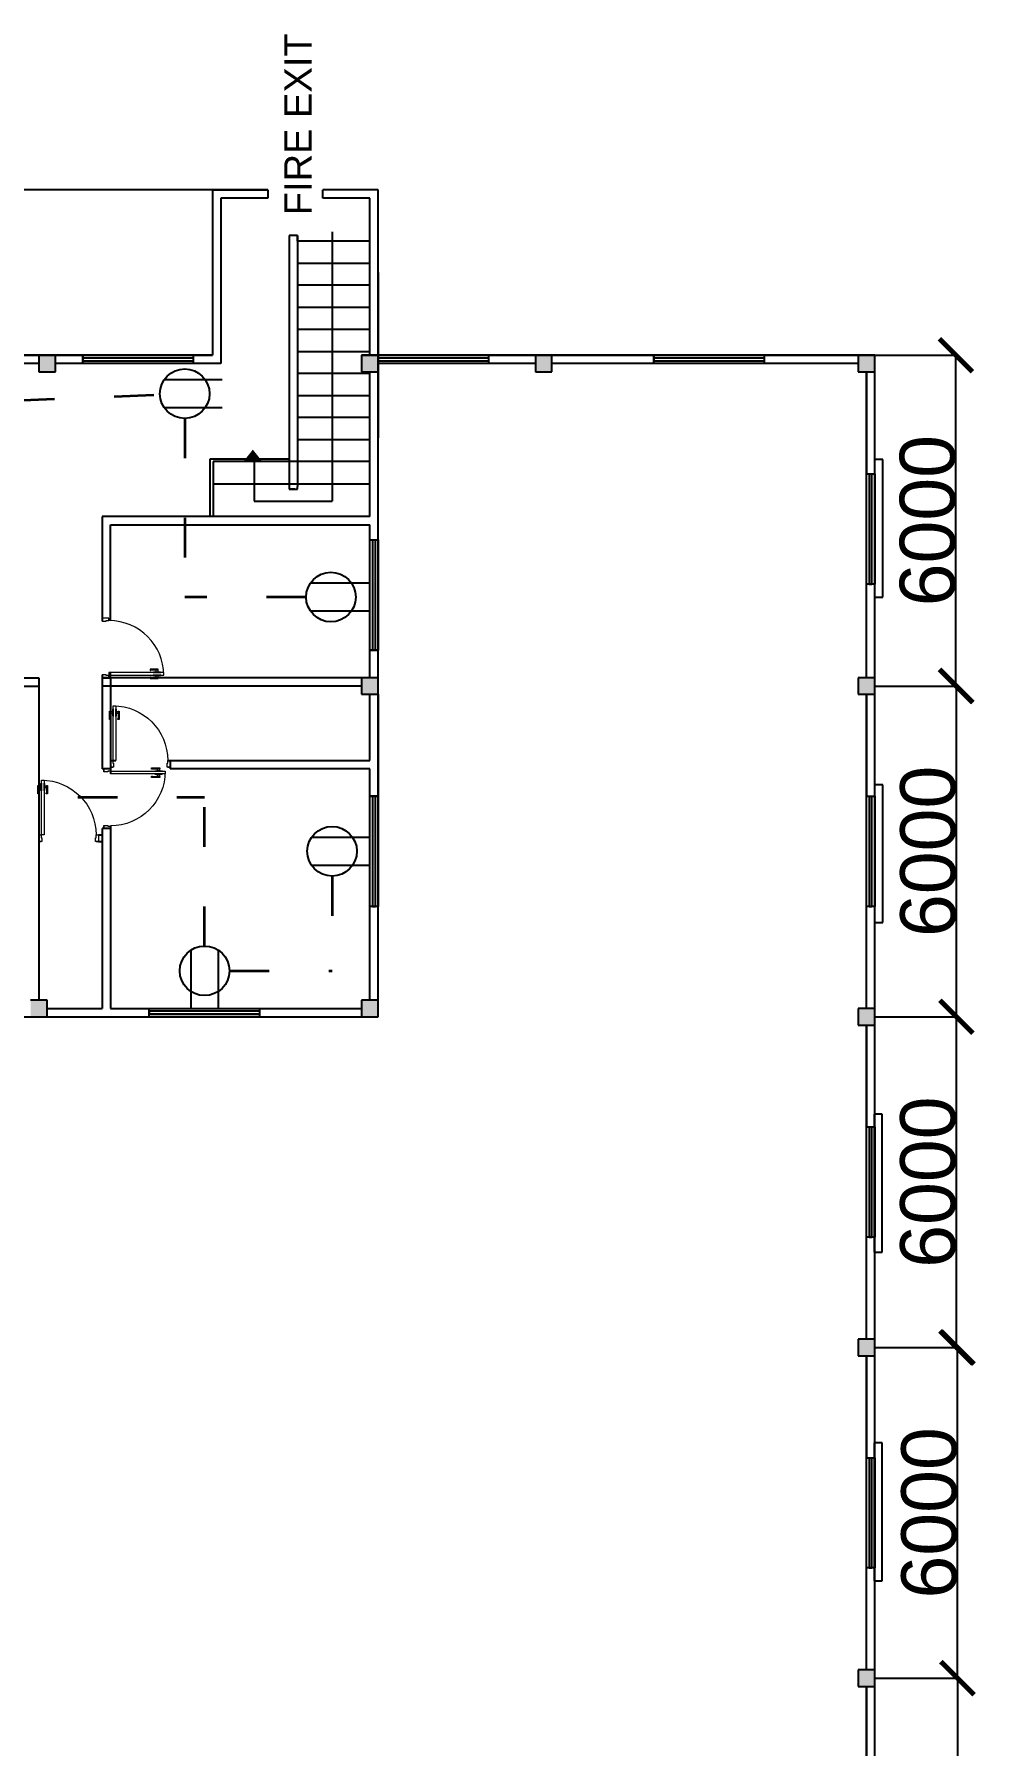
# Model space of a CAD drawing. Header units: millimetres. Extents: x 3339 to 2017737, y 4955 to 2748989.
# Drawn here: x 1377801 to 1394866, y 1700924 to 1731973 of the extents above; entities that cross this region are included whole.
import ezdxf

# ---------------------------------------------------------------- set-up
doc = ezdxf.new("R2010")
doc.units = ezdxf.units.MM
doc.header["$LTSCALE"] = 30
doc.linetypes.add('ACAD_ISO03W100', pattern=[30, 12, -18])
doc.layers.add('A-DETL-GENF', color=92, linetype='Continuous', lineweight=13)
doc.layers.add('A-DOOR', color=31, linetype='Continuous', lineweight=13)
doc.styles.get("Standard").update_dxf_attribs({"font": 'arial.ttf'})
doc.dimstyles.new('ISO-25', dxfattribs={"dimtxt": 1000, "dimasz": 600, "dimexe": 1.25, "dimexo": 0.625, "dimtad": 1, "dimtxsty": 'Standard', "dimblk": 'ARCHTICK', "dimcen": 2.5, "dimclrd": 4, "dimadec": 0, "dimazin": 0, "dimtfac": 1, "dimtmove": 0, "dimatfit": 3, "dimfxl": 1, "dimarcsym": 0})

# ---------------------------------------------------------------- blocks, each defined once
blk = doc.blocks.new('_ArchTick')
at = {"color": 0, "linetype": 'ByBlock', "const_width": 0.15}
blk.add_lwpolyline([(-0.5, -0.5), (0.5, 0.5)], dxfattribs=at)
blk = doc.blocks.new('*D374')
at = {"color": 0, "lineweight": -2, "transparency": 16777216}
for p, q in [((1393035, 1702149), (1394535, 1702149)), ((1393035, 1696149), (1394535, 1696149))]:
    blk.add_line(p, q, dxfattribs=at)
at = {"color": 4, "lineweight": -2, "transparency": 16777216}
blk.add_line((1394534, 1702149), (1394534, 1696149), dxfattribs=at)
at = {"layer": 'Defpoints', "color": 0, "transparency": 16777216}
for p in [(1393034, 1702149), (1393034, 1696149), (1394534, 1696149)]:
    blk.add_point(p, dxfattribs=at)
at = {"color": 4, "lineweight": -2, "transparency": 16777216, "xscale": 600, "yscale": 600, "zscale": 600}
for p, rotation in [((1394534, 1702149), 90), ((1394534, 1696149), 270)]:
    blk.add_blockref('_ArchTick', p, dxfattribs=dict(at, rotation=rotation))
at = {"color": 0, "transparency": 16777216, "insert": (1394023, 1699149), "char_height": 1000, "attachment_point": 5, "rotation": 90}
blk.add_mtext('6000', dxfattribs=at)
blk = doc.blocks.new('*D375')
at = {"color": 0, "lineweight": -2, "transparency": 16777216}
for p, q in [((1393035, 1708149), (1394535, 1708149)), ((1393035, 1702149), (1394535, 1702149))]:
    blk.add_line(p, q, dxfattribs=at)
at = {"color": 4, "lineweight": -2, "transparency": 16777216}
blk.add_line((1394534, 1702149), (1394534, 1708149), dxfattribs=at)
at = {"layer": 'Defpoints', "color": 0, "transparency": 16777216}
for p in [(1393034, 1708149), (1394534, 1708149), (1393034, 1702149)]:
    blk.add_point(p, dxfattribs=at)
at = {"color": 4, "lineweight": -2, "transparency": 16777216, "xscale": 600, "yscale": 600, "zscale": 600}
for p, rotation in [((1394534, 1708149), 90), ((1394534, 1702149), 270)]:
    blk.add_blockref('_ArchTick', p, dxfattribs=dict(at, rotation=rotation))
at = {"color": 0, "transparency": 16777216, "insert": (1394023, 1705149), "char_height": 1000, "attachment_point": 5, "rotation": 90}
blk.add_mtext('6000', dxfattribs=at)
blk = doc.blocks.new('*D376')
at = {"color": 0, "lineweight": -2, "transparency": 16777216}
for p, q in [((1393035, 1714149), (1394516, 1714149)), ((1393035, 1708149), (1394516, 1708149))]:
    blk.add_line(p, q, dxfattribs=at)
at = {"color": 4, "lineweight": -2, "transparency": 16777216}
blk.add_line((1394515, 1708149), (1394515, 1714149), dxfattribs=at)
at = {"layer": 'Defpoints', "color": 0, "transparency": 16777216}
for p in [(1393034, 1714149), (1394515, 1714149), (1393034, 1708149)]:
    blk.add_point(p, dxfattribs=at)
at = {"color": 4, "lineweight": -2, "transparency": 16777216, "xscale": 600, "yscale": 600, "zscale": 600}
for p, rotation in [((1394515, 1714149), 90), ((1394515, 1708149), 270)]:
    blk.add_blockref('_ArchTick', p, dxfattribs=dict(at, rotation=rotation))
at = {"color": 0, "transparency": 16777216, "insert": (1394003, 1711149), "char_height": 1000, "attachment_point": 5, "rotation": 90}
blk.add_mtext('6000', dxfattribs=at)
blk = doc.blocks.new('*D377')
at = {"color": 0, "lineweight": -2, "transparency": 16777216}
for p, q in [((1393035, 1720149), (1394516, 1720149)), ((1393035, 1714149), (1394516, 1714149))]:
    blk.add_line(p, q, dxfattribs=at)
at = {"color": 4, "lineweight": -2, "transparency": 16777216}
blk.add_line((1394515, 1714149), (1394515, 1720149), dxfattribs=at)
at = {"layer": 'Defpoints', "color": 0, "transparency": 16777216}
for p in [(1393034, 1720149), (1394515, 1720149), (1393034, 1714149)]:
    blk.add_point(p, dxfattribs=at)
at = {"color": 4, "lineweight": -2, "transparency": 16777216, "xscale": 600, "yscale": 600, "zscale": 600}
for p, rotation in [((1394515, 1720149), 90), ((1394515, 1714149), 270)]:
    blk.add_blockref('_ArchTick', p, dxfattribs=dict(at, rotation=rotation))
at = {"color": 0, "transparency": 16777216, "insert": (1394004, 1717149), "char_height": 1000, "attachment_point": 5, "rotation": 90}
blk.add_mtext('6000', dxfattribs=at)
blk = doc.blocks.new('*D378')
at = {"color": 0, "lineweight": -2, "transparency": 16777216}
for p, q in [((1393035, 1726149), (1394507, 1726149)), ((1393035, 1720149), (1394507, 1720149))]:
    blk.add_line(p, q, dxfattribs=at)
at = {"color": 4, "lineweight": -2, "transparency": 16777216}
blk.add_line((1394506, 1720149), (1394506, 1726149), dxfattribs=at)
at = {"layer": 'Defpoints', "color": 0, "transparency": 16777216}
for p in [(1393034, 1726149), (1394506, 1726149), (1393034, 1720149)]:
    blk.add_point(p, dxfattribs=at)
at = {"color": 4, "lineweight": -2, "transparency": 16777216, "xscale": 600, "yscale": 600, "zscale": 600}
for p, rotation in [((1394506, 1726149), 90), ((1394506, 1720149), 270)]:
    blk.add_blockref('_ArchTick', p, dxfattribs=dict(at, rotation=rotation))
at = {"color": 0, "transparency": 16777216, "insert": (1393995, 1723149), "char_height": 1000, "attachment_point": 5, "rotation": 90}
blk.add_mtext('6000', dxfattribs=at)
blk = doc.blocks.new('D4')
at = {"layer": 'A-DETL-GENF'}
for p, q in [((-1072, -29), (-1072, -112)), ((-1052, -29), (-1072, -29)), ((-1060, -41), (-1072, -30)), ((-1072, -112), (-1060, -112)), ((-1059, -112), (-1072, -112)), ((-1072, -112), (-1072, -150)), ((-1072, -150), (-1059, -150)), ((-1060, -112), (-1060, -41)), ((-1060, -41), (-1052, -41)), ((-1059, -150), (-1059, -112)), ((-1059, -115), (-1059, -147)), ((-1027, -115), (-1059, -115)), ((-1059, -147), (-1027, -147)), ((-1052, -41), (-1052, -29)), ((-1021, -74), (-1027, -80)), ((-1027, -80), (-1027, -182)), ((-1027, -147), (-1027, -115)), ((-1027, -182), (-1021, -188)), ((-1021, -188), (-1021, -74)), ((-974, -80), (-981, -74)), ((-981, -74), (-981, -188)), ((-981, -188), (-974, -182)), ((-974, -182), (-974, -80)), ((-943, -115), (-974, -115)), ((-974, -115), (-974, -147)), ((-974, -147), (-943, -147)), ((-930, -29), (-949, -29)), ((-949, -29), (-949, -41)), ((-949, -41), (-941, -41)), ((-943, -112), (-943, -150)), ((-930, -112), (-943, -112)), ((-943, -147), (-943, -115)), ((-943, -150), (-930, -150)), ((-941, -41), (-930, -30)), ((-941, -41), (-941, -112)), ((-941, -112), (-930, -112)), ((-930, -112), (-930, -29)), ((-930, -150), (-930, -112))]:
    blk.add_line(p, q, dxfattribs=at)
at = {"layer": 'A-DOOR', "lineweight": 18}
for p, q in [((-1059, 683), (-1024, 683)), ((-1014, 683), (-1059, 683)), ((-1059, 683), (-1059, 583)), ((-1059, 583), (-1024, 583)), ((-1024, 583), (-1024, 626)), ((-1024, 626), (-1014, 626)), ((-981, 583), (-1021, 583)), ((-1021, 583), (-1021, -231)), ((-1014, 626), (-1014, 683)), ((-981, -231), (-981, 583)), ((-169, 683), (-214, 683)), ((-214, 683), (-214, 626)), ((-214, 626), (-204, 626)), ((-204, 683), (-169, 683)), ((-204, 626), (-204, 583)), ((-204, 583), (-169, 583)), ((-169, 583), (-169, 683)), ((-1021, -231), (-981, -231))]:
    blk.add_line(p, q, dxfattribs=at)
at = {"layer": 'A-DOOR'}
blk.add_arc((-1021, 583), 814, 270, 0, dxfattribs=at)

msp = doc.modelspace()

# ---------------------------------------------------------------- hatches: boundary and pattern name
at = {"true_color": 0xf8d731}
h = msp.add_hatch(color=40, dxfattribs=at)
h.dxf.hatch_style = 1
h.paths.add_polyline_path([(1360334.084, 1726148.947), (1360184.084, 1726148.947), (1360034.084, 1726148.947), (1360034.084, 1725848.947), (1360334.084, 1725848.947)])
h.paths.add_polyline_path([(1366184.084, 1726148.947), (1366034.084, 1726148.947), (1365884.084, 1726148.947), (1365884.084, 1725998.947), (1365884.084, 1725848.947), (1366184.084, 1725848.947)])
h.paths.add_polyline_path([(1372184.084, 1726148.947), (1372034.084, 1726148.947), (1371884.084, 1726148.947), (1371884.084, 1725998.947), (1371884.084, 1725848.947), (1372184.084, 1725848.947)])
h.paths.add_polyline_path([(1372184.084, 1720298.947), (1372034.084, 1720298.947), (1371884.084, 1720298.947), (1371884.084, 1720148.947), (1371884.084, 1719998.947), (1372184.084, 1719998.947)])
h.paths.add_polyline_path([(1378184.084, 1726148.947), (1378034.084, 1726148.947), (1377884.084, 1726148.947), (1377884.084, 1725998.947), (1377884.084, 1725848.947), (1378184.084, 1725848.947)])
h.paths.add_polyline_path([(1384034.084, 1726148.947), (1383884.084, 1726148.947), (1383734.084, 1726148.947), (1383734.084, 1725998.947), (1383734.084, 1725848.947), (1384034.084, 1725848.947)])
h.paths.add_polyline_path([(1387184.084, 1726148.947), (1387034.084, 1726148.947), (1386884.084, 1726148.947), (1386884.084, 1725848.947), (1387184.084, 1725848.947)])
h.paths.add_polyline_path([(1393034.084, 1726148.947), (1392884.084, 1726148.947), (1392734.084, 1726148.947), (1392734.084, 1725998.947), (1392734.084, 1725848.947), (1393034.084, 1725848.947)])
h.paths.add_polyline_path([(1393034.084, 1720298.947), (1392884.084, 1720298.947), (1392734.084, 1720298.947), (1392734.084, 1720148.947), (1392734.084, 1719998.947), (1393034.084, 1719998.947)])
h.paths.add_polyline_path([(1384034.084, 1714448.947), (1383884.084, 1714448.947), (1383734.084, 1714448.947), (1383734.084, 1714298.947), (1383734.084, 1714148.947), (1384034.084, 1714148.947)])
h.paths.add_polyline_path([(1378034.084, 1714448.947), (1377884.084, 1714448.947), (1377734.084, 1714448.947), (1377734.084, 1714298.947), (1377734.084, 1714148.947), (1378034.084, 1714148.947)])
h.paths.add_polyline_path([(1372184.084, 1714448.947), (1372034.084, 1714448.947), (1371884.084, 1714448.947), (1371884.084, 1714148.947), (1372184.084, 1714148.947)])
h.paths.add_polyline_path([(1366184.084, 1714448.947), (1366034.084, 1714448.947), (1365884.084, 1714448.947), (1365884.084, 1714298.947), (1365884.084, 1714148.947), (1366184.084, 1714148.947)])
h.paths.add_polyline_path([(1360334.084, 1714448.947), (1360184.084, 1714448.947), (1360034.084, 1714448.947), (1360034.084, 1714298.947), (1360034.084, 1714148.947), (1360334.084, 1714148.947)])
h.paths.add_polyline_path([(1360334.084, 1720298.947), (1360184.084, 1720298.947), (1360034.084, 1720298.947), (1360034.084, 1720148.947), (1360034.084, 1719998.947), (1360334.084, 1719998.947)])
at = {"true_color": 0xcd2027}
h = msp.add_hatch(color=242, dxfattribs=at)
h.dxf.hatch_style = 1
h.paths.add_polyline_path([(1381763.577, 1724388.605), (1381763.577, 1724437.176), (1381593.577, 1724223.462), (1381763.577, 1724223.462)])
h.paths.add_polyline_path([(1381763.577, 1724437.176), (1381763.577, 1724388.605), (1381763.577, 1724223.462), (1381933.577, 1724223.462)])
at = {"true_color": 0xf8d731}
h = msp.add_hatch(color=40, dxfattribs=at)
h.dxf.hatch_style = 1
h.paths.add_polyline_path([(1384034.084, 1720298.947), (1383884.084, 1720298.947), (1383734.084, 1720298.947), (1383734.084, 1720148.947), (1383734.084, 1719998.947), (1384034.084, 1719998.947)])
h.paths.add_polyline_path([(1393034.084, 1714298.947), (1392884.084, 1714298.947), (1392734.084, 1714298.947), (1392734.084, 1714148.947), (1392734.084, 1713998.947), (1393034.084, 1713998.947)])
h.paths.add_polyline_path([(1393034.084, 1708298.947), (1392884.084, 1708298.947), (1392734.084, 1708298.947), (1392734.084, 1707998.947), (1393034.084, 1707998.947)])
h = msp.add_hatch(color=40, dxfattribs=at)
h.dxf.hatch_style = 1
h.paths.add_polyline_path([(1393034.084, 1702298.947), (1392884.084, 1702298.947), (1392734.084, 1702298.947), (1392734.084, 1701998.947), (1393034.084, 1701998.947)])
h.paths.add_polyline_path([(1393034.084, 1696298.947), (1392884.084, 1696298.947), (1392734.084, 1696298.947), (1392734.084, 1696148.947), (1392734.084, 1695998.947), (1393034.084, 1695998.947)])
h.paths.add_polyline_path([(1393034.084, 1690298.947), (1392884.084, 1690298.947), (1392734.084, 1690298.947), (1392734.084, 1690148.947), (1392734.084, 1689998.947), (1393034.084, 1689998.947)])
h.paths.add_polyline_path([(1393034.084, 1684298.947), (1392884.084, 1684298.947), (1392734.084, 1684298.947), (1392734.084, 1684148.947), (1392734.084, 1683998.947), (1393034.084, 1683998.947)])

# ---------------------------------------------------------------- linework, layer by layer
for p, q in [((1382034.084, 1729148.947), (1361684.084, 1729148.947)), ((1382034.084, 1729148.947), (1381034.084, 1729148.947)), ((1381034.084, 1729148.947), (1381034.084, 1726148.947)), ((1381034.084, 1729148.947), (1382034.084, 1729148.947)), ((1382034.084, 1729148.947), (1382034.084, 1728998.947)), ((1384034.084, 1729148.947), (1383034.084, 1729148.947)), ((1384034.084, 1729148.947), (1383034.084, 1729148.947)), ((1383034.084, 1728998.947), (1383034.084, 1729148.947)), ((1384034.084, 1726148.947), (1384034.084, 1729148.947)), ((1382034.084, 1728998.947), (1381184.084, 1728998.947)), ((1381184.084, 1728998.947), (1381184.084, 1725998.947)), ((1383884.084, 1728998.947), (1383034.084, 1728998.947)), ((1383884.084, 1726148.947), (1383884.084, 1728998.947)), ((1384034.084, 1726148.947), (1384034.084, 1727648.947)), ((1384034.084, 1727648.947), (1384034.084, 1724648.947)), ((1381034.084, 1726148.947), (1363034.084, 1726148.947)), ((1372034.084, 1726148.947), (1378034.084, 1726148.947)), ((1377884.084, 1725998.947), (1372184.084, 1725998.947)), ((1377884.084, 1726148.947), (1377884.084, 1725848.947)), ((1378184.084, 1726148.947), (1377884.084, 1726148.947)), ((1377884.084, 1726148.947), (1377884.084, 1725998.947)), ((1378034.084, 1726148.947), (1381034.084, 1726148.947)), ((1378184.084, 1726148.947), (1378034.084, 1726148.947)), ((1378184.084, 1725848.947), (1378184.084, 1726148.947)), ((1378184.084, 1725998.947), (1378184.084, 1726148.947)), ((1378184.084, 1726148.947), (1378684.084, 1726148.947)), ((1381184.084, 1725998.947), (1378184.084, 1725998.947)), ((1378684.084, 1726148.947), (1378684.084, 1725998.947)), ((1393034.084, 1726148.947), (1383734.084, 1726148.947)), ((1383734.084, 1726148.947), (1384034.084, 1726148.947)), ((1383734.084, 1726148.947), (1383734.084, 1725848.947)), ((1384034.084, 1726148.947), (1383734.084, 1726148.947)), ((1383734.084, 1726148.947), (1383734.084, 1725998.947)), ((1384034.084, 1726148.947), (1383884.084, 1726148.947)), ((1384034.084, 1724648.947), (1384034.084, 1726148.947)), ((1384034.084, 1726148.947), (1387034.084, 1726148.947)), ((1384034.084, 1714148.947), (1384034.084, 1726148.947)), ((1384034.084, 1725848.947), (1384034.084, 1726148.947)), ((1384034.084, 1725998.947), (1384034.084, 1726148.947)), ((1386884.084, 1725998.947), (1384034.084, 1725998.947)), ((1386884.084, 1726148.947), (1386884.084, 1725848.947)), ((1387184.084, 1726148.947), (1386884.084, 1726148.947)), ((1386884.084, 1726148.947), (1386884.084, 1725998.947)), ((1387034.084, 1726148.947), (1393034.084, 1726148.947)), ((1387184.084, 1726148.947), (1387034.084, 1726148.947)), ((1387034.084, 1726148.947), (1389034.084, 1726148.947)), ((1387184.084, 1725848.947), (1387184.084, 1726148.947)), ((1387184.084, 1725998.947), (1387184.084, 1726148.947)), ((1392734.084, 1725998.947), (1387184.084, 1725998.947)), ((1389034.084, 1726148.947), (1389034.084, 1725998.947)), ((1392734.084, 1726148.947), (1392734.084, 1725848.947)), ((1393034.084, 1726148.947), (1392734.084, 1726148.947)), ((1392734.084, 1726148.947), (1392734.084, 1725998.947)), ((1393034.084, 1726148.947), (1392884.084, 1726148.947)), ((1393034.084, 1663148.947), (1393034.084, 1726148.947)), ((1393034.084, 1720148.947), (1393034.084, 1726148.947)), ((1393034.084, 1720148.947), (1393034.084, 1726148.947)), ((1393034.084, 1725848.947), (1393034.084, 1726148.947)), ((1393034.084, 1725998.947), (1393034.084, 1726148.947)), ((1377884.084, 1725848.947), (1378184.084, 1725848.947)), ((1381209.047, 1725701.597), (1380155.55, 1725701.597)), ((1383734.084, 1725848.947), (1384034.084, 1725848.947)), ((1383884.084, 1723223.947), (1383884.084, 1725848.947)), ((1386884.084, 1725848.947), (1387184.084, 1725848.947)), ((1392734.084, 1725848.947), (1393034.084, 1725848.947)), ((1392884.084, 1720298.947), (1392884.084, 1725848.947)), ((1392884.084, 1725848.947), (1392884.084, 1723998.947)), ((1380155.55, 1725201.597), (1381209.047, 1725201.597)), ((1380155.55, 1725201.597), (1380529.047, 1725201.597)), ((1393032.521, 1724258.876), (1393032.521, 1721758.876)), ((1393182.521, 1724258.876), (1393032.521, 1724258.876)), ((1393032.521, 1724258.876), (1393032.521, 1724258.876)), ((1393182.521, 1721758.876), (1393182.521, 1724258.876)), ((1392884.084, 1723998.947), (1393034.084, 1723998.947)), ((1383884.084, 1723223.947), (1379034.084, 1723223.947)), ((1379034.084, 1723223.947), (1379034.084, 1723073.947)), ((1379034.084, 1723223.947), (1379034.084, 1721327.63)), ((1384034.084, 1723073.947), (1384034.084, 1723223.947)), ((1379034.084, 1723148.947), (1379034.084, 1723073.947)), ((1379184.084, 1723073.947), (1383884.084, 1723073.947)), ((1379184.084, 1721335.749), (1379184.084, 1723073.947)), ((1383884.084, 1720298.947), (1383884.084, 1723073.947)), ((1384034.084, 1720148.947), (1384034.084, 1723148.947)), ((1383859.047, 1722011.597), (1382805.55, 1722011.597)), ((1393032.521, 1721758.876), (1393182.521, 1721758.876)), ((1382805.55, 1721511.597), (1383859.047, 1721511.597)), ((1382805.55, 1721511.597), (1383179.047, 1721511.597)), ((1383884.084, 1720298.947), (1383884.084, 1720798.947)), ((1383884.084, 1720798.947), (1384034.084, 1720798.947)), ((1375610.828, 1720148.947), (1377884.084, 1720148.947)), ((1375638.318, 1720298.947), (1377884.084, 1720298.947)), ((1377884.084, 1720298.947), (1377884.084, 1714448.947)), ((1379034.084, 1720353.729), (1379034.084, 1720298.947)), ((1384034.084, 1720298.947), (1379034.084, 1720298.947)), ((1379034.084, 1720298.947), (1379034.084, 1718648.947)), ((1379034.084, 1720298.947), (1379184.084, 1720298.947)), ((1383734.084, 1720148.947), (1379034.084, 1720148.947)), ((1379184.084, 1720298.947), (1379184.084, 1720393.902)), ((1379184.084, 1720298.947), (1379184.084, 1718553.991)), ((1379184.084, 1720298.947), (1379184.084, 1718798.947)), ((1383734.084, 1720298.947), (1383734.084, 1719998.947)), ((1384034.084, 1720298.947), (1383734.084, 1720298.947)), ((1383734.084, 1720298.947), (1383734.084, 1720148.947)), ((1384034.084, 1720298.947), (1383884.084, 1720298.947)), ((1384034.084, 1719998.947), (1384034.084, 1720298.947)), ((1384034.084, 1720148.947), (1384034.084, 1720298.947)), ((1392734.084, 1720298.947), (1392734.084, 1719998.947)), ((1393034.084, 1720298.947), (1392734.084, 1720298.947)), ((1392734.084, 1720298.947), (1392734.084, 1720148.947)), ((1393034.084, 1720298.947), (1392884.084, 1720298.947)), ((1393034.084, 1719998.947), (1393034.084, 1720298.947)), ((1393034.084, 1720148.947), (1393034.084, 1720298.947)), ((1393034.084, 1714148.947), (1393034.084, 1720148.947)), ((1383734.084, 1719998.947), (1384034.084, 1719998.947)), ((1383884.084, 1718798.947), (1383884.084, 1719998.947)), ((1384034.084, 1719998.947), (1384034.084, 1718148.947)), ((1392734.084, 1719998.947), (1393034.084, 1719998.947)), ((1392884.084, 1714298.947), (1392884.084, 1719998.947)), ((1392884.084, 1719998.947), (1392884.084, 1718148.947)), ((1379184.084, 1718648.947), (1379034.084, 1718648.947)), ((1379184.084, 1718798.947), (1379278.816, 1718798.947)), ((1380072.617, 1718648.947), (1379929.779, 1718648.947)), ((1380221.066, 1718798.947), (1383884.084, 1718798.947)), ((1380267.327, 1718798.684), (1380267.327, 1718648.684)), ((1383884.084, 1718648.947), (1380267.327, 1718648.947)), ((1383884.084, 1714448.947), (1383884.084, 1718648.947)), ((1393032.521, 1718358.876), (1393032.521, 1715858.876)), ((1393182.521, 1718358.876), (1393032.521, 1718358.876)), ((1393032.521, 1718358.876), (1393032.521, 1718358.876)), ((1393182.521, 1715858.876), (1393182.521, 1718358.876)), ((1384034.084, 1718148.947), (1383884.084, 1718148.947)), ((1392884.084, 1718148.947), (1393034.084, 1718148.947)), ((1378967.549, 1717448.947), (1379032.549, 1717448.947)), ((1378967.549, 1717327.209), (1379034.084, 1717327.209)), ((1379034.084, 1717565.481), (1379034.084, 1714298.947)), ((1379184.084, 1717565.481), (1379034.084, 1717565.481)), ((1379184.084, 1717611.742), (1379184.084, 1714298.947)), ((1383879.047, 1717401.597), (1382825.55, 1717401.597)), ((1382825.55, 1716901.597), (1383879.047, 1716901.597)), ((1382825.55, 1716901.597), (1383199.047, 1716901.597)), ((1393032.521, 1715858.876), (1393182.521, 1715858.876)), ((1380639.047, 1715355.65), (1380639.047, 1714302.153)), ((1380639.047, 1715355.65), (1380639.047, 1714982.153)), ((1381139.047, 1714302.153), (1381139.047, 1715355.65)), ((1378034.084, 1714448.947), (1377734.084, 1714448.947)), ((1378034.084, 1714448.947), (1377884.084, 1714448.947)), ((1378034.084, 1714148.947), (1378034.084, 1714448.947)), ((1378034.084, 1714298.947), (1378034.084, 1714448.947)), ((1378034.084, 1714298.947), (1379034.084, 1714298.947)), ((1379184.084, 1714298.947), (1383734.084, 1714298.947)), ((1379884.084, 1714148.947), (1379884.084, 1714298.947)), ((1383734.084, 1714448.947), (1383734.084, 1714148.947)), ((1384034.084, 1714448.947), (1383734.084, 1714448.947)), ((1383734.084, 1714448.947), (1383734.084, 1714298.947)), ((1384034.084, 1714448.947), (1383884.084, 1714448.947)), ((1384034.084, 1714148.947), (1384034.084, 1714448.947)), ((1384034.084, 1714298.947), (1384034.084, 1714448.947)), ((1392734.084, 1714298.947), (1392734.084, 1713998.947)), ((1393034.084, 1714298.947), (1392734.084, 1714298.947)), ((1392734.084, 1714298.947), (1392734.084, 1714148.947)), ((1393034.084, 1714298.947), (1392884.084, 1714298.947)), ((1393034.084, 1713998.947), (1393034.084, 1714298.947)), ((1393034.084, 1714148.947), (1393034.084, 1714298.947)), ((1360034.084, 1714148.947), (1384034.084, 1714148.947)), ((1377734.084, 1714148.947), (1378034.084, 1714148.947)), ((1378034.084, 1714148.947), (1379884.084, 1714148.947)), ((1383734.084, 1714148.947), (1384034.084, 1714148.947)), ((1392734.084, 1713998.947), (1393034.084, 1713998.947)), ((1392884.084, 1708298.947), (1392884.084, 1713998.947)), ((1392884.084, 1713998.947), (1392884.084, 1712148.947)), ((1393034.084, 1708148.947), (1393034.084, 1714148.947)), ((1393022.521, 1712378.876), (1393022.521, 1709878.876)), ((1393172.521, 1712378.876), (1393022.521, 1712378.876)), ((1393022.521, 1712378.876), (1393022.521, 1712378.876)), ((1393172.521, 1709878.876), (1393172.521, 1712378.876)), ((1392884.084, 1712148.947), (1393034.084, 1712148.947)), ((1393022.521, 1709878.876), (1393172.521, 1709878.876)), ((1392734.084, 1708298.947), (1392734.084, 1707998.947)), ((1393034.084, 1708298.947), (1392734.084, 1708298.947)), ((1392734.084, 1708298.947), (1392734.084, 1708148.947)), ((1393034.084, 1708298.947), (1392884.084, 1708298.947)), ((1393034.084, 1707998.947), (1393034.084, 1708298.947)), ((1393034.084, 1708148.947), (1393034.084, 1708298.947)), ((1392734.084, 1707998.947), (1393034.084, 1707998.947)), ((1392884.084, 1702298.947), (1392884.084, 1707998.947)), ((1392884.084, 1707998.947), (1392884.084, 1706148.947)), ((1393034.084, 1702148.947), (1393034.084, 1708148.947)), ((1392884.084, 1706148.947), (1393034.084, 1706148.947)), ((1393022.521, 1706418.876), (1393022.521, 1703918.876)), ((1393172.521, 1706418.876), (1393022.521, 1706418.876)), ((1393022.521, 1706418.876), (1393022.521, 1706418.876)), ((1393172.521, 1703918.876), (1393172.521, 1706418.876)), ((1393022.521, 1703918.876), (1393172.521, 1703918.876)), ((1392734.084, 1702298.947), (1392734.084, 1701998.947)), ((1393034.084, 1702298.947), (1392734.084, 1702298.947)), ((1392734.084, 1702298.947), (1392734.084, 1702148.947)), ((1393034.084, 1702298.947), (1392884.084, 1702298.947)), ((1393034.084, 1701998.947), (1393034.084, 1702298.947)), ((1393034.084, 1702148.947), (1393034.084, 1702298.947)), ((1393034.084, 1696148.947), (1393034.084, 1702148.947)), ((1392734.084, 1701998.947), (1393034.084, 1701998.947)), ((1392884.084, 1696298.947), (1392884.084, 1701998.947)), ((1392884.084, 1701998.947), (1392884.084, 1700148.947))]:
    msp.add_line(p, q)
at = {"color": 242, "true_color": 0xcd2027}
for p, q in [((1382572.521, 1728318.876), (1382422.521, 1728318.876)), ((1382572.521, 1728318.876), (1382422.521, 1728318.876)), ((1382422.521, 1728318.876), (1382422.521, 1723718.876)), ((1382572.521, 1728318.876), (1382572.521, 1723768.876)), ((1382572.521, 1728218.876), (1382572.521, 1728318.876)), ((1383872.521, 1728218.876), (1382572.521, 1728218.876)), ((1383202.521, 1728388.876), (1383202.521, 1723499.823)), ((1382572.521, 1727818.876), (1383872.521, 1727818.876)), ((1383872.521, 1727418.876), (1382572.521, 1727418.876)), ((1382572.521, 1727018.876), (1383872.521, 1727018.876)), ((1383872.521, 1726618.876), (1382572.521, 1726618.876)), ((1382572.521, 1726218.876), (1383872.521, 1726218.876)), ((1383872.521, 1725818.876), (1382572.521, 1725818.876)), ((1382572.521, 1725418.876), (1383872.521, 1725418.876)), ((1383872.521, 1725018.876), (1382572.521, 1725018.876)), ((1382572.521, 1724618.876), (1383872.521, 1724618.876)), ((1380992.521, 1723218.876), (1380992.521, 1724268.876)), ((1380992.521, 1724268.876), (1382422.521, 1724268.876)), ((1383872.521, 1724218.876), (1381042.521, 1724218.876)), ((1381042.521, 1724218.876), (1381042.521, 1723218.876)), ((1381788.049, 1724223.026), (1381788.049, 1723501.989)), ((1381042.521, 1723818.876), (1383872.521, 1723818.876)), ((1382522.521, 1723718.876), (1382422.521, 1723718.876)), ((1382422.521, 1723718.876), (1382522.521, 1723718.876)), ((1382522.521, 1723718.876), (1382572.521, 1723718.876)), ((1382572.521, 1723718.876), (1382572.521, 1723768.876)), ((1381788.049, 1723500.224), (1383203.869, 1723500.224))]:
    msp.add_line(p, q, dxfattribs=at)
at = {"color": 9, "true_color": 0xafd9aa}
for p, q in [((1378684.084, 1725998.947), (1378684.084, 1726148.947)), ((1378684.084, 1726148.947), (1380684.084, 1726148.947)), ((1380684.084, 1726098.947), (1378684.084, 1726098.947)), ((1378684.084, 1726098.947), (1378684.084, 1726048.947)), ((1378684.084, 1726048.947), (1380684.084, 1726048.947)), ((1379684.084, 1725998.947), (1378684.084, 1725998.947)), ((1380684.084, 1725998.947), (1379684.084, 1725998.947)), ((1380684.084, 1726148.947), (1380684.084, 1725998.947)), ((1380684.084, 1726148.947), (1380684.084, 1726098.947)), ((1384034.084, 1725998.947), (1384034.084, 1726148.947)), ((1384034.084, 1726148.947), (1386034.084, 1726148.947)), ((1386034.084, 1726098.947), (1384034.084, 1726098.947)), ((1384034.084, 1726098.947), (1384034.084, 1726048.947)), ((1384034.084, 1726048.947), (1386034.084, 1726048.947)), ((1385034.084, 1725998.947), (1384034.084, 1725998.947)), ((1386034.084, 1725998.947), (1385034.084, 1725998.947)), ((1386034.084, 1726148.947), (1386034.084, 1725998.947)), ((1386034.084, 1726148.947), (1386034.084, 1726098.947)), ((1389034.084, 1725998.947), (1389034.084, 1726148.947)), ((1389034.084, 1726148.947), (1391034.084, 1726148.947)), ((1391034.084, 1726098.947), (1389034.084, 1726098.947)), ((1389034.084, 1726098.947), (1389034.084, 1726048.947)), ((1389034.084, 1726048.947), (1391034.084, 1726048.947)), ((1390034.084, 1725998.947), (1389034.084, 1725998.947)), ((1391034.084, 1725998.947), (1390034.084, 1725998.947)), ((1391034.084, 1726148.947), (1391034.084, 1725998.947)), ((1391034.084, 1726148.947), (1391034.084, 1726098.947)), ((1392884.084, 1723998.947), (1393034.084, 1723998.947)), ((1392884.084, 1721998.947), (1392884.084, 1723998.947)), ((1392884.084, 1723998.947), (1392934.084, 1723998.947)), ((1392934.084, 1723998.947), (1392934.084, 1721998.947)), ((1392984.084, 1721998.947), (1392984.084, 1723998.947)), ((1393034.084, 1723998.947), (1393034.084, 1722998.947)), ((1393034.084, 1722998.947), (1393034.084, 1721998.947)), ((1383884.084, 1722798.947), (1384034.084, 1722798.947)), ((1383884.084, 1720798.947), (1383884.084, 1722798.947)), ((1383884.084, 1722798.947), (1383934.084, 1722798.947)), ((1383934.084, 1722798.947), (1383934.084, 1720798.947)), ((1383984.084, 1720798.947), (1383984.084, 1722798.947)), ((1384034.084, 1722798.947), (1384034.084, 1721798.947)), ((1393034.084, 1721998.947), (1392884.084, 1721998.947)), ((1392934.084, 1721998.947), (1392984.084, 1721998.947)), ((1384034.084, 1721798.947), (1384034.084, 1720798.947)), ((1384034.084, 1720798.947), (1383884.084, 1720798.947)), ((1383934.084, 1720798.947), (1383984.084, 1720798.947)), ((1383884.084, 1718148.947), (1384034.084, 1718148.947)), ((1383884.084, 1716148.947), (1383884.084, 1718148.947)), ((1383884.084, 1718148.947), (1383934.084, 1718148.947)), ((1383934.084, 1718148.947), (1383934.084, 1716148.947)), ((1383984.084, 1716148.947), (1383984.084, 1718148.947)), ((1384034.084, 1718148.947), (1384034.084, 1717148.947)), ((1392884.084, 1718148.947), (1393034.084, 1718148.947)), ((1392884.084, 1716148.947), (1392884.084, 1718148.947)), ((1392884.084, 1718148.947), (1392934.084, 1718148.947)), ((1392934.084, 1718148.947), (1392934.084, 1716148.947)), ((1392984.084, 1716148.947), (1392984.084, 1718148.947)), ((1393034.084, 1718148.947), (1393034.084, 1717148.947)), ((1384034.084, 1717148.947), (1384034.084, 1716148.947)), ((1393034.084, 1717148.947), (1393034.084, 1716148.947)), ((1384034.084, 1716148.947), (1383884.084, 1716148.947)), ((1383934.084, 1716148.947), (1383984.084, 1716148.947)), ((1393034.084, 1716148.947), (1392884.084, 1716148.947)), ((1392934.084, 1716148.947), (1392984.084, 1716148.947)), ((1379884.084, 1714148.947), (1379884.084, 1714298.947)), ((1379884.084, 1714298.947), (1381884.084, 1714298.947)), ((1381884.084, 1714248.947), (1379884.084, 1714248.947)), ((1379884.084, 1714248.947), (1379884.084, 1714198.947)), ((1379884.084, 1714198.947), (1381884.084, 1714198.947)), ((1381884.084, 1714298.947), (1381884.084, 1714148.947)), ((1381884.084, 1714298.947), (1381884.084, 1714248.947)), ((1380884.084, 1714148.947), (1379884.084, 1714148.947)), ((1381884.084, 1714148.947), (1380884.084, 1714148.947)), ((1392884.084, 1712148.947), (1393034.084, 1712148.947)), ((1392884.084, 1710148.947), (1392884.084, 1712148.947)), ((1392884.084, 1712148.947), (1392934.084, 1712148.947)), ((1392934.084, 1712148.947), (1392934.084, 1710148.947)), ((1392984.084, 1710148.947), (1392984.084, 1712148.947)), ((1393034.084, 1712148.947), (1393034.084, 1711148.947)), ((1393034.084, 1711148.947), (1393034.084, 1710148.947)), ((1393034.084, 1710148.947), (1392884.084, 1710148.947)), ((1392934.084, 1710148.947), (1392984.084, 1710148.947)), ((1392884.084, 1706148.947), (1393034.084, 1706148.947)), ((1392884.084, 1704148.947), (1392884.084, 1706148.947)), ((1392884.084, 1706148.947), (1392934.084, 1706148.947)), ((1392934.084, 1706148.947), (1392934.084, 1704148.947)), ((1392984.084, 1704148.947), (1392984.084, 1706148.947)), ((1393034.084, 1706148.947), (1393034.084, 1705148.947)), ((1393034.084, 1705148.947), (1393034.084, 1704148.947)), ((1393034.084, 1704148.947), (1392884.084, 1704148.947)), ((1392934.084, 1704148.947), (1392984.084, 1704148.947))]:
    msp.add_line(p, q, dxfattribs=at)
at = {"linetype": 'ACAD_ISO03W100', "lineweight": 35, "ltscale": 2}
for p, q in [((1377448.138, 1725329.408), (1380079.956, 1725433.786)), ((1380529.047, 1725002.153), (1380529.047, 1721761.597)), ((1382729.603, 1721761.597), (1380529.047, 1721761.597)), ((1376788.491, 1718132.153), (1380889.047, 1718132.153)), ((1380889.047, 1715431.597), (1380889.047, 1718132.153)), ((1383199.047, 1716702.153), (1383199.047, 1714982.153)), ((1381338.491, 1714982.153), (1383199.047, 1714982.153))]:
    msp.add_line(p, q, dxfattribs=at)
for centre in [(1380529.047, 1725451.597), (1383179.047, 1721761.597), (1383199.047, 1717151.597), (1380889.047, 1714982.153)]:
    msp.add_circle(centre, 449.444)

# ---------------------------------------------------------------- block references
at = {"layer": 'A-DOOR', "yscale": 1.217377047422565, "zscale": 1.217377047422565}
for p, xscale, rotation in [((1379865.634, 1721587.91), 1.217377047422565, 90.00000000000001), ((1380472.824, 1719508.497), -1.217377047422565, 180), ((1379893.896, 1717359.984), -1.217377047422565, 90), ((1379173.047, 1718158.76), -1.217377047422565, 180)]:
    msp.add_blockref('D4', p, dxfattribs=dict(at, xscale=xscale, rotation=rotation))

# ---------------------------------------------------------------- texts
msp.add_text('FIRE EXIT', height=494.3593, rotation=90).set_placement((1382826.88, 1728688.876))

# ---------------------------------------------------------------- dimensions: what is measured, and where the dimension line sits
for base, p1, p2, picture, middle in [((1394505.8, 1726148.947), (1393034.084, 1720148.947), (1393034.084, 1726148.947), '*D378', (1393994.602, 1723148.947)), ((1394515.094, 1720148.947), (1393034.084, 1714148.947), (1393034.084, 1720148.947), '*D377', (1394003.896, 1717148.947)), ((1394514.58, 1714148.947), (1393034.084, 1708148.947), (1393034.084, 1714148.947), '*D376', (1394003.382, 1711148.947)), ((1394534.084, 1708148.947), (1393034.084, 1702148.947), (1393034.084, 1708148.947), '*D375', (1394022.886, 1705148.947)), ((1394534.076, 1696148.947), (1393034.084, 1702148.947), (1393034.084, 1696148.947), '*D374', (1394022.878, 1699148.947))]:
    dim = msp.add_linear_dim(base=base, p1=p1, p2=p2, angle=90, dimstyle='ISO-25')
    dim.commit()
    dim.dimension.update_dxf_attribs({"geometry": picture, "text_midpoint": middle})

doc.saveas('drawing.dxf')
